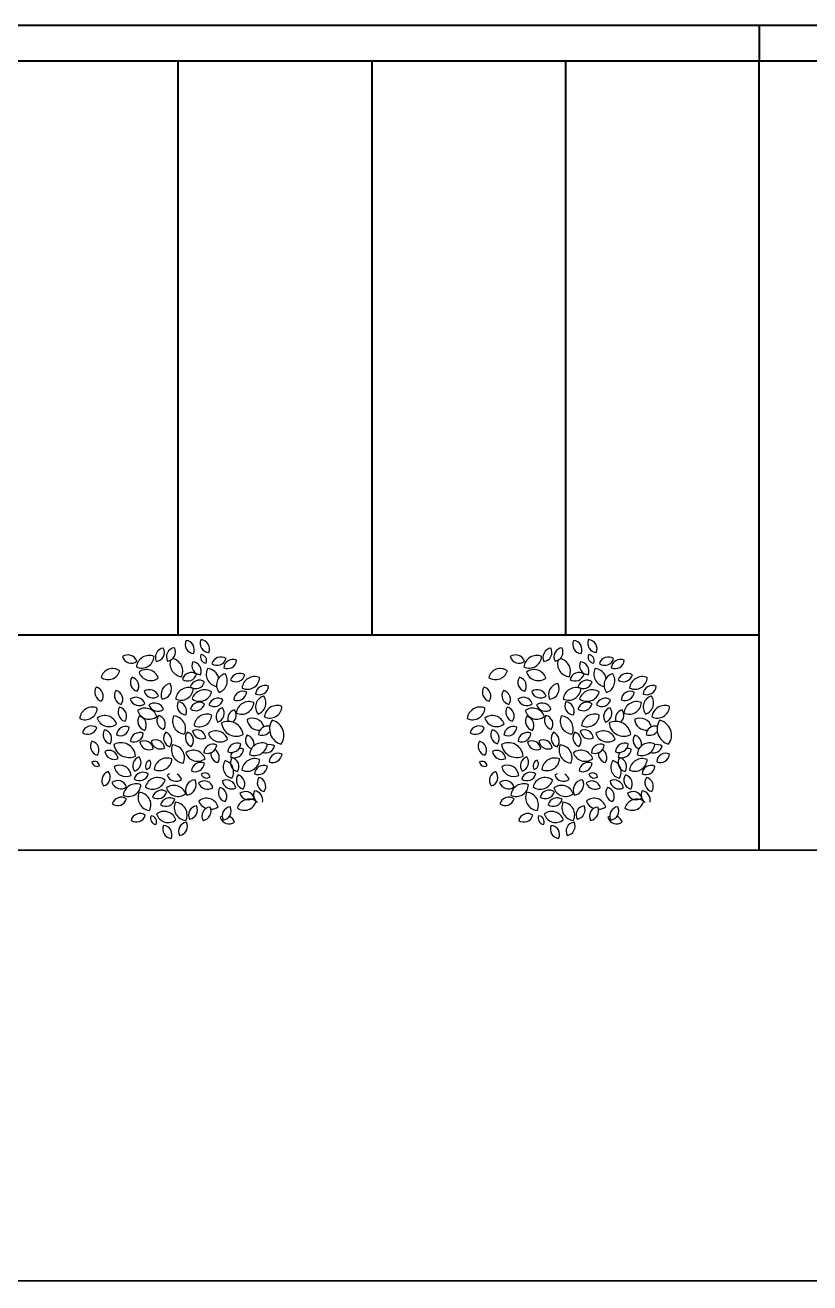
# Model space of a CAD drawing. Header units: inches. Extents: x -422522 to 22891, y -2973 to 414515.
# Drawn here: x 18008.6 to 18117.9, y 8961.6 to 9136.8 of the extents above; entities that cross this region are included whole.
import ezdxf

# ---------------------------------------------------------------- set-up
doc = ezdxf.new("R2010")
doc.units = ezdxf.units.IN
doc.header["$MEASUREMENT"] = 0
doc.layers.get('0').update_dxf_attribs({"lineweight": 40})
doc.layers.add('ARREDAMENTO', color=8, linetype='Continuous', lineweight=13)

msp = doc.modelspace()

# ---------------------------------------------------------------- linework, layer by layer
for p, q in [((17732.83709, 9136.78914), (18110.83709, 9136.78914)), ((18110.83709, 9136.78914), (18110.83709, 9131.78914)), ((18110.83709, 9136.78914), (18220.83709, 9136.78914)), ((18110.83709, 9131.78914), (17746.83709, 9131.78914)), ((18029.83709, 9131.78914), (18002.83709, 9131.78914)), ((18056.83709, 9131.78914), (18029.83709, 9131.78914)), ((18029.83709, 9131.78914), (18029.83709, 9051.78914)), ((18083.83709, 9131.78914), (18056.83709, 9131.78914)), ((18056.83709, 9131.78914), (18056.83709, 9051.78914)), ((18110.83709, 9131.78914), (18083.83709, 9131.78914)), ((18083.83709, 9131.78914), (18083.83709, 9051.78914)), ((18110.83709, 9021.78914), (18110.83709, 9131.78914)), ((18220.83709, 9131.78914), (18110.83709, 9131.78914)), ((18110.83709, 9051.78914), (17732.83709, 9051.78914)), ((18110.83709, 9021.78914), (18110.83709, 9051.78914)), ((18952.72296, 9021.61031), (16925.2377, 9022.10912)), ((19087.55968, 8961.57713), (16898.5269, 8962.11569))]:
    msp.add_line(p, q)
at = {"layer": 'ARREDAMENTO', "linetype": 'ByBlock', "lineweight": -3}
for points in [[(18080.83209, 9048.14859, 0.535384098), (18081.78344, 9050.01743, 0.500202541)], [(18083.3441, 9050.04795, 0.535384098), (18082.39274, 9048.17911, 0.500202541)], [(18084.9747, 9051.08141, 0.535384098), (18086.01412, 9049.26008, 0.500202541)], [(18087.05339, 9051.18055, 0.535384098), (18088.13023, 9049.38109, 0.500202541)], [(18076.12264, 9048.81369, 0.535384098), (18078.11751, 9048.16708, 0.500202541)], [(18078.0479, 9047.38456, 0.535384098), (18080.50423, 9048.84166, 0.500202541)], [(18085.90728, 9048.09901, 0.535384098), (18086.98412, 9046.29956, 0.500202541)], [(18087.07282, 9049.11818, 0.535384098), (18087.75968, 9047.91461, 0.500202541)], [(18088.55848, 9047.85068, 0.535384098), (18090.53415, 9048.55377, 0.500202541)], [(18092.01621, 9048.30616, 0.535384098), (18090.21261, 9047.23626, 0.500202541)], [(18075.73365, 9046.82638, 0.535384098), (18073.13074, 9045.90007, 0.500202541)], [(18078.41406, 9046.67433, 0.535384098), (18081.10352, 9045.8595, 0.500202541)], [(18086.42394, 9046.36574, 0.535384098), (18084.46322, 9045.62196, 0.500202541)], [(18090.39988, 9046.43474, 0.535384098), (18089.56291, 9043.83081, 0.500202541)], [(18091.17457, 9045.57261, 0.535384098), (18093.15025, 9046.2757, 0.500202541)], [(18073.20809, 9042.59816, 0.535384098), (18072.44356, 9044.55088, 0.500202541)], [(18077.44092, 9045.94872, 0.535384098), (18078.17714, 9043.98515, 0.500202541)], [(18081.62203, 9042.89245, 0.535384098), (18082.77619, 9045.05555, 0.500202541)], [(18083.52446, 9042.90999, 0.535384098), (18085.9808, 9044.36709, 0.500202541)], [(18085.55507, 9044.60337, 0.535384098), (18087.53075, 9045.30646, 0.500202541)], [(18092.76626, 9044.43984, 0.535384098), (18095.22259, 9045.89694, 0.500202541)], [(18096.47058, 9044.67925, 0.535384098), (18094.66699, 9043.60936, 0.500202541)], [(18075.94192, 9042.1504, 0.535384098), (18075.17738, 9044.10313, 0.500202541)], [(18077.20118, 9042.89821, 0.535384098), (18079.20815, 9042.29016, 0.500202541)], [(18079.13479, 9043.97652, 0.535384098), (18081.12966, 9043.3299, 0.500202541)], [(18085.8064, 9042.93437, 0.535384098), (18088.53392, 9043.90502, 0.500202541)], [(18088.13882, 9042.10315, 0.535384098), (18090.1145, 9042.80624, 0.500202541)], [(18093.41427, 9043.86449, 0.535384098), (18091.61068, 9042.79459, 0.500202541)], [(18095.80633, 9043.32892, 0.535384098), (18094.99862, 9040.81599, 0.500202541)], [(18070.14863, 9040.19724, 0.535384098), (18072.60497, 9041.65434, 0.500202541)], [(18076.46315, 9039.8135, 0.535384098), (18075.69862, 9041.76622, 0.500202541)], [(18078.21692, 9041.30049, 0.535384098), (18080.90637, 9040.48566, 0.500202541)], [(18079.80543, 9042.10409, 0.535384098), (18081.81239, 9041.49603, 0.500202541)], [(18083.86781, 9042.51882, 0.535384098), (18084.94465, 9040.71936, 0.500202541)], [(18085.56979, 9041.51431, 0.535384098), (18087.53051, 9042.2581, 0.500202541)], [(18090.05904, 9041.69165, 0.535384098), (18089.41564, 9039.69574, 0.500202541)], [(18091.95898, 9040.96291, 0.535384098), (18094.41532, 9042.42001, 0.500202541)], [(18095.87799, 9040.4165, 0.535384098), (18098.33432, 9041.8736, 0.500202541)], [(18072.60193, 9040.26107, 0.535384098), (18075.29138, 9039.44624, 0.500202541)], [(18079.21192, 9038.54744, 0.535384098), (18078.44739, 9040.50016, 0.500202541)], [(18081.84633, 9038.67248, 0.535384098), (18081.11011, 9040.63605, 0.500202541)], [(18083.26215, 9040.57525, 0.535384098), (18084.77216, 9038.05194, 0.500202541)], [(18086.08546, 9039.2105, 0.535384098), (18088.54179, 9040.6676, 0.500202541)], [(18089.91288, 9039.59187, 0.535384098), (18092.94238, 9037.98167, 0.500202541)], [(18098.19978, 9036.6218, 0.535384098), (18096.9523, 9039.94896, 0.500202541)], [(18072.51515, 9038.91517, 0.535384098), (18070.53947, 9038.21207, 0.500202541)], [(18074.37219, 9036.67689, 0.535384098), (18073.60765, 9038.62961, 0.500202541)], [(18075.25886, 9037.90807, 0.535384098), (18077.0468, 9039.00394, 0.500202541)], [(18077.22332, 9037.05057, 0.535384098), (18079.01126, 9038.14643, 0.500202541)], [(18082.14886, 9038.27804, 0.535384098), (18082.69372, 9036.253, 0.500202541)], [(18085.69807, 9036.28512, 0.535384098), (18085.15321, 9038.31016, 0.500202541)], [(18085.87991, 9038.48761, 0.535384098), (18087.73166, 9037.5034, 0.500202541)], [(18088.07243, 9038.12319, 0.535384098), (18090.76189, 9037.30835, 0.500202541)], [(18072.61573, 9035.07066, 0.535384098), (18071.8512, 9037.02338, 0.500202541)], [(18075.50334, 9034.62103, 0.535384098), (18073.65159, 9035.60524, 0.500202541)], [(18077.93404, 9034.97129, 0.535384098), (18074.90455, 9036.58149, 0.500202541)], [(18080.39249, 9035.95685, 0.535384098), (18078.54074, 9036.94106, 0.500202541)], [(18081.96701, 9036.07555, 0.535384098), (18080.11527, 9037.05976, 0.500202541)], [(18084.58478, 9033.98792, 0.535384098), (18083.07477, 9036.51122, 0.500202541)], [(18084.9401, 9035.4364, 0.535384098), (18087.62956, 9034.62157, 0.500202541)], [(18089.2421, 9036.50461, 0.535384098), (18087.4385, 9035.43471, 0.500202541)], [(18092.58806, 9036.65509, 0.535384098), (18090.80012, 9035.55922, 0.500202541)], [(18096.28501, 9036.62862, 0.535384098), (18093.82868, 9035.17152, 0.500202541)], [(18072.89537, 9033.59756, 0.535384098), (18071.86329, 9034.14612, 0.500202541)], [(18077.78788, 9032.87151, 0.535384098), (18078.43129, 9034.86743, 0.500202541)], [(18079.47257, 9033.08995, 0.535384098), (18079.89451, 9034.39886, 0.500202541)], [(18080.5446, 9033.09826, 0.535384098), (18083.00094, 9034.55536, 0.500202541)], [(18087.5277, 9033.9539, 0.535384098), (18085.7241, 9032.88401, 0.500202541)], [(18090.42367, 9034.33198, 0.535384098), (18091.34426, 9031.87665, 0.500202541)], [(18091.38377, 9034.74966, 0.535384098), (18092.14831, 9032.79694, 0.500202541)], [(18092.76013, 9033.01771, 0.535384098), (18095.21647, 9034.47481, 0.500202541)], [(18098.34274, 9035.23788, 0.535384098), (18096.53914, 9034.16798, 0.500202541)], [(18073.48193, 9030.80679, 0.535384098), (18074.12533, 9032.8027, 0.500202541)], [(18077.31927, 9032.26943, 0.535384098), (18074.9747, 9033.51303, 0.500202541)], [(18079.7081, 9032.46001, 0.535384098), (18077.73242, 9031.75692, 0.500202541)], [(18088.32653, 9032.04973, 0.535384098), (18087.09601, 9032.44859, 0.500202541)], [(18092.20642, 9032.32942, 0.535384098), (18092.94264, 9030.36584, 0.500202541)], [(18096.29755, 9033.54256, 0.535384098), (18094.49396, 9032.47266, 0.500202541)], [(18076.65693, 9030.65633, 0.535384098), (18074.64996, 9031.26438, 0.500202541)], [(18076.21312, 9029.50691, 0.535384098), (18078.66945, 9030.96401, 0.500202541)], [(18082.04053, 9031.6288, 0.535384098), (18079.313, 9030.65814, 0.500202541)], [(18082.22354, 9030.5337, 0.535384098), (18084.91299, 9029.71887, 0.500202541)], [(18086.22489, 9031.67071, 0.535384098), (18085.07073, 9029.50761, 0.500202541)], [(18088.71214, 9030.58664, 0.535384098), (18086.71726, 9031.23326, 0.500202541)], [(18090.406, 9028.61444, 0.535384098), (18089.66978, 9030.57801, 0.500202541)], [(18090.04628, 9031.51242, 0.535384098), (18091.89887, 9030.52979, 0.500202541)], [(18095.12598, 9031.99263, 0.535384098), (18095.8622, 9030.02906, 0.500202541)], [(18076.67235, 9028.99056, 0.535384098), (18074.69667, 9028.28746, 0.500202541)], [(18079.87756, 9027.37743, 0.535384098), (18078.42345, 9029.92542, 0.500202541)], [(18082.29185, 9029.95979, 0.535384098), (18080.31618, 9029.2567, 0.500202541)], [(18081.42299, 9028.19742, 0.535384098), (18083.38371, 9028.94121, 0.500202541)], [(18092.11328, 9027.73678, 0.535384098), (18094.71619, 9028.66309, 0.500202541)], [(18094.45924, 9029.1254, 0.535384098), (18092.45228, 9029.73346, 0.500202541)], [(18079.28845, 9026.71248, 0.535384098), (18077.31277, 9026.00939, 0.500202541)], [(18080.86529, 9026.90515, 0.535384098), (18083.55474, 9026.09031, 0.500202541)], [(18084.93202, 9025.97806, 0.535384098), (18083.47568, 9028.52996, 0.500202541)], [(18086.41793, 9028.02914, 0.535384098), (18085.46657, 9026.1603, 0.500202541)], [(18088.32389, 9027.86006, 0.535384098), (18087.3367, 9026.0099, 0.500202541)], [(18090.12813, 9026.05488, 0.535384098), (18091.11532, 9027.90504, 0.500202541)], [(18080.77411, 9025.44498, 0.535384098), (18080.08725, 9026.64855, 0.500202541)], [(18082.87222, 9023.48175, 0.535384098), (18081.83281, 9025.30308, 0.500202541)], [(18085.02391, 9025.75945, 0.535384098), (18084.07256, 9023.89061, 0.500202541)]]:
    msp.add_lwpolyline(points, format="xyb", close=True, dxfattribs=at)
for points in [[(18082.81047, 9048.32798, 0.485782749), (18084.37125, 9046.0332, 0.4681295), (18083.10266, 9048.5516, 0.535384098)], [(18087.96937, 9047.18573, 0.497857068), (18089.21648, 9044.66446, 0.500202541)], [(18089.51823, 9045.81831, 0.308609921), (18087.96937, 9047.18573, 0.535384098)], [(18091.7135, 9041.40693, 0.427879431), (18090.86298, 9039.79487, 0.500202541)], [(18091.52394, 9039.67781, 0.379729019), (18091.7135, 9041.40693, 0.535384098)], [(18095.83769, 9039.0516, 0.44906658), (18093.46463, 9040.06674, 0.535384098)], [(18093.46463, 9040.06674, 0.411153934), (18095.26503, 9038.57893, 0.500202541)], [(18093.47474, 9037.88627, 0.493715136), (18094.07984, 9035.97946, 0.500202541)], [(18094.41129, 9036.37229, 0.391787331), (18093.47474, 9037.88627, 0.535384098)], [(18096.63102, 9039.10709, 0.473768273), (18095.05958, 9037.95259, 0.350042245), (18096.62982, 9038.40618, 0.535384098)], [(18088.41459, 9035.42443, 0.382111494), (18089.39954, 9034.063, 0.410996986), (18088.98756, 9035.85925, 0.535384098)], [(18091.39312, 9035.47144, 0.136045043), (18091.17963, 9034.83303, 0.500202541), (18092.98323, 9035.90293, 0.535384098)], [(18092.98323, 9035.90293, 0.128884289), (18092.35597, 9036.02443, 0.500202541)], [(18095.67368, 9035.46692, 0.439965), (18097.30745, 9036.35109, 0.209360725), (18096.27188, 9036.53201, 0.535384098)], [(18082.67858, 9032.50286, 0.076844904), (18082.34749, 9032.3064, 0.500202541), (18084.35445, 9031.69834, 0.535384098)], [(18084.35445, 9031.69834, 0.202477847), (18083.72818, 9032.45242, 0.500202541)], [(18089.43286, 9027.88883, 0.535384098), (18086.74341, 9028.70367, 0.217068745), (18087.76377, 9027.66498, 0.535384098)], [(18094.50622, 9030.11722, 0.373165246), (18094.91431, 9028.51771, 0.500202541)], [(18095.6253, 9028.54555, 0.439069733), (18094.50622, 9030.11722, 0.535384098)], [(18088.42447, 9027.54845, 0.155176715), (18089.43286, 9027.88883, 0.535384098)], [(18090.0056, 9026.56216, 0.064211934), (18089.72941, 9026.39608, 0.500202541), (18091.72429, 9025.74947, 0.535384098)], [(18091.72429, 9025.74947, 0.224005363), (18091.01954, 9026.56119, 0.500202541)]]:
    msp.add_lwpolyline(points, format="xyb", dxfattribs=at)
for centre, radius, start, end in [((18028.00811, 9048.72649), 1.31034, 99.8723488, 206.1696856), ((18026.68524, 9049.39992), 1.25991, 276.6932404, 29.3487939), ((18029.49095, 9048.79663), 1.25991, 96.6932404, 209.348794), ((18028.16808, 9049.47005), 1.31034, 279.8723488, 26.1696856), ((18032.10111, 9050.51698), 1.25991, 153.385146, 266.0406995), ((18030.81187, 9049.78123), 1.31034, 336.5642544, 82.8615912), ((18034.19122, 9050.63952), 1.25991, 154.5696001, 267.2251536), ((18032.91747, 9049.87727), 1.31034, 337.7487084, 84.0460453), ((18022.87776, 9047.74281), 1.31034, 18.8919078, 125.1892446), ((18023.33547, 9049.1549), 1.25991, 195.7127994, 308.3683529), ((18025.82211, 9047.19261), 1.78456, 67.5278048, 173.8251416), ((18024.79069, 9048.93133), 1.71588, 244.3486964, 357.00425), ((18030.49314, 9047.79427), 1.76528, 162.4019724, 266.0406996), ((18028.68676, 9046.76339), 1.83594, 336.5642544, 76.906976), ((18033.04512, 9047.55799), 1.25991, 154.5696001, 267.2251536), ((18031.77136, 9046.79574), 1.31034, 337.7487084, 84.0460452), ((18033.81717, 9048.74519), 0.83257, 153.385146, 266.0406995), ((18032.96522, 9048.259), 0.86589, 336.5642543, 82.8615911), ((18035.8098, 9047.46185), 1.31034, 56.44071, 162.7380468), ((18035.31211, 9048.86034), 1.25991, 233.2616017, 345.9171552), ((18037.4708, 9047.17041), 1.25991, 64.3486964, 177.0042499), ((18036.71347, 9048.4471), 1.31034, 247.5278048, 353.8251416), ((18020.74075, 9045.49618), 1.6599, 53.2616016, 165.9171552), ((18020.08506, 9047.33866), 1.72634, 236.44071, 342.7380468), ((18025.45343, 9045.25905), 1.75594, 19.9958932, 126.29323), ((18026.03022, 9047.16279), 1.68836, 196.8167849, 309.4723384), ((18031.69134, 9045.34071), 1.25991, 54.4460557, 167.1016092), ((18031.16485, 9046.72862), 1.31034, 237.625164, 343.9225008), ((18035.54518, 9046.39612), 1.76258, 153.3851461, 259.252115), ((18033.74157, 9045.36682), 1.83313, 14.2586117, 82.8615912), ((18036.84879, 9044.85397), 1.64328, 105.8536224, 218.5091759), ((18035.00558, 9045.44642), 1.70905, 289.0327307, 35.3300675), ((18038.42589, 9045.18377), 1.31034, 56.44071, 162.7380468), ((18037.92821, 9046.58227), 1.25991, 233.2616017, 345.9171552), ((18019.5576, 9043.86103), 1.31034, 148.2328108, 254.5301476), ((18018.17536, 9043.31985), 1.25991, 325.0537025, 77.709256), ((18024.46312, 9045.21218), 1.25991, 144.225152, 256.8807055), ((18023.07319, 9044.69104), 1.31034, 327.4042604, 73.7015972), ((18029.00973, 9043.54148), 1.53197, 98.7683633, 205.0657001), ((18027.47857, 9044.35846), 1.47301, 275.589255, 28.2448085), ((18031.29867, 9042.71804), 1.78456, 67.5278048, 173.8251416), ((18032.80639, 9044.21453), 1.31034, 56.44071, 162.7380468), ((18032.3087, 9045.61303), 1.25991, 233.2616017, 345.9171552), ((18040.54047, 9044.24789), 1.78456, 67.5278048, 173.8251416), ((18039.50905, 9045.98662), 1.71588, 244.3486964, 357.00425), ((18041.92518, 9043.54351), 1.25991, 64.3486964, 177.0042499), ((18041.16784, 9044.8202), 1.31034, 247.5278048, 353.8251416), ((18022.29143, 9043.41327), 1.31034, 148.2328108, 254.5301476), ((18020.90918, 9042.87209), 1.25991, 325.0537025, 77.709256), ((18023.9768, 9041.84208), 1.31034, 19.9958932, 126.29323), ((18024.40722, 9043.26272), 1.25991, 196.8167848, 309.4723384), ((18025.88991, 9042.90564), 1.31034, 18.8919077, 125.1892446), ((18026.34762, 9044.31772), 1.25991, 195.7127994, 308.3683529), ((18030.26726, 9044.45677), 1.71588, 244.3486964, 357.00425), ((18033.53391, 9042.39756), 1.80899, 56.44071, 162.7380468), ((18032.84682, 9044.32826), 1.73937, 233.2616017, 345.9171552), ((18035.39014, 9041.71432), 1.31034, 56.44071, 162.7380468), ((18034.89246, 9043.11281), 1.25991, 233.2616017, 345.9171552), ((18038.86887, 9042.72874), 1.25991, 64.3486964, 177.0042499), ((18038.11154, 9044.00543), 1.31034, 247.5278048, 353.8251416), ((18042.23955, 9041.8034), 1.58584, 105.8536223, 218.5091759), ((18040.46076, 9042.37515), 1.64932, 289.0327307, 35.3300675), ((18017.92284, 9040.00528), 1.78456, 67.5278048, 173.8251416), ((18016.89143, 9041.74401), 1.71588, 244.3486964, 357.00425), ((18022.81266, 9041.07637), 1.31034, 148.2328108, 254.5301476), ((18021.43042, 9040.53519), 1.25991, 325.0537025, 77.709256), ((18025.25629, 9039.88521), 1.75594, 19.9958932, 126.29323), ((18025.83307, 9041.78895), 1.68836, 196.8167849, 309.4723384), ((18026.58104, 9041.04795), 1.31034, 19.9958932, 126.29323), ((18027.01146, 9042.4686), 1.25991, 196.8167848, 309.4723384), ((18031.00565, 9041.9778), 1.25991, 154.5696, 267.2251535), ((18029.73189, 9041.21555), 1.31034, 337.7487084, 84.0460452), ((18032.82888, 9041.15143), 1.31034, 57.625164, 163.9225008), ((18032.30239, 9042.53934), 1.25991, 234.4460557, 347.1016092), ((18036.4022, 9040.47937), 1.25991, 105.8048406, 218.4603941), ((18034.98938, 9040.93481), 1.31034, 288.9839489, 35.2812857), ((18038.05769, 9040.19494), 1.25991, 105.8536224, 198.5139662), ((18036.64448, 9040.64918), 1.31034, 312.1571763, 35.3300675), ((18039.73319, 9040.77095), 1.78456, 67.5278048, 173.8251416), ((18038.70178, 9042.50968), 1.71588, 244.3486964, 357.00425), ((18043.65219, 9040.22455), 1.78456, 67.5278048, 173.8251416), ((18042.62078, 9041.96328), 1.71588, 244.3486964, 357.00425), ((18019.6413, 9038.84579), 1.75594, 19.9958932, 126.29323), ((18020.21808, 9040.74954), 1.68836, 196.8167849, 309.4723384), ((18025.56143, 9039.81031), 1.31034, 148.2328108, 254.5301476), ((18024.17918, 9039.26913), 1.25991, 325.0537025, 77.709256), ((18028.21406, 9039.93016), 1.31034, 147.4042604, 253.7015972), ((18026.82414, 9039.40902), 1.25991, 324.225152, 76.8807055), ((18030.85769, 9039.81659), 1.76672, 154.5696001, 267.2251536), ((18029.07155, 9038.74772), 1.83744, 337.7487084, 84.0460452), ((18033.85967, 9039.01855), 1.78456, 67.5278048, 173.8251416), ((18032.82826, 9040.75728), 1.71588, 244.3486964, 357.00425), ((18036.82421, 9037.65148), 2.14375, 8.8604045, 115.1577413), ((18037.964, 9039.79592), 2.06124, 185.6812961, 298.3368496), ((18040.19999, 9038.50448), 1.72667, 18.4735034, 115.2065231), ((18041.11656, 9040.2325), 1.66022, 185.7300779, 275.1309065), ((18044.82288, 9038.75287), 2.2203, 147.4042604, 253.7015972), ((18042.46773, 9037.86983), 2.13485, 324.225152, 76.8807055), ((18017.76152, 9037.90551), 1.25991, 53.2616017, 165.9171552), ((18017.26383, 9039.304), 1.31034, 236.44071, 342.7380468), ((18020.72169, 9037.93976), 1.31034, 148.2328108, 254.5301476), ((18019.33945, 9037.39858), 1.25991, 325.0537025, 77.709256), ((18022.5635, 9037.78598), 1.31034, 68.3563552, 174.653692), ((18021.78779, 9039.05158), 1.25991, 245.1772469, 357.8328004), ((18024.52796, 9036.92847), 1.31034, 68.3563552, 174.653692), ((18023.75225, 9038.19408), 1.25991, 245.1772469, 357.8328004), ((18029.09584, 9037.44702), 1.25991, 138.7316405, 251.387194), ((18027.66241, 9037.06134), 1.31034, 321.9107489, 68.2080857), ((18032.18452, 9037.50182), 1.31034, 141.9107489, 248.2080857), ((18030.75108, 9037.11614), 1.25991, 318.7316406, 71.3871941), ((18032.43695, 9037.30157), 1.31034, 8.8604045, 115.1577413), ((18033.13364, 9038.61234), 1.25991, 185.6812961, 298.3368496), ((18035.1118, 9036.70791), 1.75594, 19.9958932, 126.29323), ((18035.68859, 9038.61165), 1.68836, 196.8167849, 309.4723384), ((18040.50748, 9037.16458), 1.25991, 145.0537025, 250.158705), ((18039.12523, 9036.6234), 1.31034, 348.9516811, 74.5301476), ((18042.31777, 9037.88674), 1.25991, 75.6038116, 177.0042499), ((18041.56044, 9039.16343), 1.31034, 247.5278048, 324.6966148), ((18018.96524, 9036.33353), 1.31034, 148.2328108, 254.5301476), ((18017.583, 9035.79235), 1.25991, 325.0537025, 77.709256), ((18020.24961, 9034.4963), 1.25991, 5.6812961, 118.3368496), ((18021.88292, 9034.76724), 2.06124, 5.6812961, 118.3368497), ((18023.02271, 9036.91169), 2.14375, 188.8604045, 295.1577413), ((18025.13876, 9035.83212), 1.25991, 5.6812961, 118.3368497), ((18025.83545, 9037.14289), 1.31034, 188.8604045, 295.1577413), ((18026.71329, 9035.95082), 1.25991, 5.6812961, 118.3368496), ((18027.40997, 9037.26159), 1.31034, 188.8604045, 295.1577413), ((18030.77538, 9035.81544), 1.83744, 157.7487084, 264.0460452), ((18028.98924, 9034.74657), 1.76672, 334.5696, 87.2251536), ((18031.97947, 9034.02112), 1.75594, 19.9958932, 126.29323), ((18034.69669, 9035.36887), 1.25991, 64.3486964, 177.0042499), ((18033.93936, 9036.64555), 1.31034, 247.5278048, 353.8251416), ((18034.2855, 9034.75285), 1.31034, 328.2328108, 57.6028692), ((18038.05914, 9035.51158), 1.25991, 65.1772469, 177.8328004), ((18037.28342, 9036.77718), 1.31034, 248.3563552, 354.653692), ((18037.68049, 9036.04387), 1.31034, 247.5278048, 353.8251416), ((18038.43782, 9034.76718), 1.25991, 64.3486964, 93.7248565), ((18041.54222, 9035.08184), 1.71588, 64.3486964, 177.0042499), ((18040.5108, 9036.82057), 1.78456, 247.5278048, 353.8251416), ((18042.08541, 9036.65766), 1.25991, 250.9258976, 345.9171551), ((18042.58309, 9035.25916), 1.31034, 56.44071, 103.7394857), ((18018.1966, 9033.52805), 0.70222, 5.6812961, 118.3368497), ((18018.5849, 9034.25861), 0.73033, 188.8604045, 295.1577413), ((18020.94629, 9035.80707), 1.31034, 188.8604045, 295.1577413), ((18024.85755, 9033.62835), 1.31034, 108.9839489, 215.2812857), ((18023.44473, 9034.08379), 1.25991, 285.8048405, 38.4603941), ((18026.17405, 9033.58628), 0.85932, 108.9839489, 215.2812857), ((18025.24753, 9033.88496), 0.82625, 285.8048406, 38.4603941), ((18028.31881, 9032.90631), 1.78456, 67.5278048, 173.8251416), ((18027.2874, 9034.64504), 1.71588, 244.3486964, 357.00425), ((18032.55626, 9035.92486), 1.68836, 196.8167849, 309.4723384), ((18032.98229, 9032.81816), 1.25991, 64.3486964, 177.0042499), ((18032.22496, 9034.09485), 1.31034, 247.5278048, 353.8251416), ((18035.66774, 9035.29403), 1.25991, 174.0595306, 257.7092559), ((18037.70186, 9033.41097), 1.57544, 144.225152, 256.8807055), ((18035.96384, 9032.75932), 1.6385, 327.4042604, 73.7015972), ((18038.41651, 9034.02797), 1.25991, 145.0537025, 257.709256), ((18038.43782, 9034.76718), 1.25991, 146.0152722, 177.0042499), ((18037.03426, 9033.48679), 1.31034, 328.2328108, 74.5301476), ((18040.53434, 9032.82576), 1.78456, 67.5278048, 173.8251416), ((18039.50293, 9034.56448), 1.71588, 244.3486964, 357.00425), ((18043.79733, 9034.10214), 1.25991, 64.3486964, 177.0042499), ((18043.04, 9035.37882), 1.31034, 247.5278048, 353.8251416), ((18020.55159, 9031.56363), 1.31034, 108.9839489, 215.2812857), ((18019.13877, 9032.01907), 1.25991, 285.8048406, 38.4603941), ((18021.73273, 9032.11023), 1.59451, 5.730078, 118.3856315), ((18022.61302, 9033.76985), 1.65833, 188.9091863, 295.2065232), ((18024.95447, 9031.45035), 1.25991, 53.2616017, 165.9171552), ((18024.45678, 9032.84884), 1.31034, 236.44071, 342.7380468), ((18029.14842, 9031.33383), 1.25991, 111.8953277, 129.4723383), ((18029.57884, 9032.75447), 1.31034, 199.9958932, 306.29323), ((18029.14842, 9031.33383), 1.25991, 16.8167848, 62.6022927), ((18033.57841, 9031.83926), 0.77716, 15.7127994, 128.3683529), ((18033.86074, 9032.71029), 0.80827, 198.8919077, 305.1892445), ((18039.22861, 9031.59287), 1.25991, 144.225152, 256.8807055), ((18037.83869, 9031.07173), 1.31034, 327.4042604, 73.7015972), ((18041.75215, 9032.40682), 1.25991, 64.3486964, 177.0042499), ((18040.99482, 9033.6835), 1.31034, 247.5278048, 353.8251416), ((18021.4509, 9030.29182), 1.25991, 16.8167848, 129.4723384), ((18021.88132, 9031.71246), 1.31034, 199.9958932, 306.29323), ((18023.98733, 9029.31496), 1.78456, 67.5278048, 173.8251416), ((18022.95591, 9031.05368), 1.71588, 244.3486964, 357.00425), ((18027.0001, 9030.23491), 1.73937, 53.2616017, 165.9171552), ((18026.31302, 9032.1656), 1.80899, 236.44071, 342.7380468), ((18029.26291, 9029.11842), 1.75594, 19.9958932, 126.29323), ((18029.83969, 9031.02217), 1.68836, 196.8167849, 309.4723384), ((18032.36836, 9030.2047), 1.47301, 95.589255, 208.2448085), ((18030.8372, 9031.02168), 1.53197, 278.7683633, 25.0657002), ((18033.49931, 9030.24544), 1.25991, 15.7127994, 128.3683529), ((18033.95702, 9031.65753), 1.31034, 198.8919078, 305.1892446), ((18036.77374, 9029.87212), 1.31034, 147.4042604, 253.7015972), ((18035.38381, 9029.35098), 1.25991, 324.225152, 76.8807055), ((18036.60434, 9030.32686), 1.31034, 8.9091863, 115.2065231), ((18037.2999, 9031.63822), 1.25991, 185.7300779, 298.3856314), ((18042.14818, 9031.25608), 1.25991, 144.225152, 256.8807055), ((18040.75825, 9030.73495), 1.31034, 327.4042604, 73.7015972), ((18021.91872, 9027.98089), 1.25991, 53.2616017, 165.9171552), ((18021.42103, 9029.37939), 1.31034, 236.44071, 342.7380468), ((18026.10535, 9029.19634), 1.83313, 156.5642544, 262.8615912), ((18024.30175, 9028.16704), 1.76258, 333.385146, 86.0406995), ((18027.53822, 9028.95013), 1.25991, 53.2616017, 165.9171552), ((18027.04053, 9030.34863), 1.31034, 236.44071, 342.7380468), ((18028.68208, 9027.83454), 1.31034, 57.625164, 163.9225008), ((18028.15559, 9029.22245), 1.25991, 234.4460557, 347.1016092), ((18033.81671, 9027.40037), 1.68836, 16.8167849, 129.4723384), ((18034.39349, 9029.30411), 1.75594, 199.9958932, 248.9843943), ((18039.76186, 9027.2245), 1.72634, 56.44071, 162.7380468), ((18039.25321, 9028.7609), 1.25991, 16.8167849, 129.4723384), ((18039.68363, 9030.18154), 1.31034, 199.9958932, 306.29323), ((18041.63263, 9029.55279), 1.25991, 153.385146, 235.2404518), ((18040.34339, 9028.81704), 1.31034, 348.042295, 82.8615912), ((18024.53482, 9025.70282), 1.25991, 53.2616017, 165.9171552), ((18027.90466, 9025.48987), 1.75594, 19.9958932, 126.29323), ((18031.16016, 9027.79977), 1.83594, 156.5642544, 262.8615912), ((18029.35379, 9026.76889), 1.76528, 333.3851461, 86.0406996), ((18032.56478, 9026.77782), 1.25991, 96.6932404, 209.3487939), ((18031.24191, 9027.45124), 1.31034, 279.8723488, 26.1696856), ((18034.4466, 9026.60614), 1.25991, 95.589255, 208.2448085), ((18033.13695, 9027.30493), 1.31034, 278.7683633, 25.0657002), ((18034.39349, 9029.30411), 1.75594, 271.0107493, 306.29323), ((18037.31506, 9026.61002), 1.31034, 98.7683633, 205.0657001), ((18036.00542, 9027.3088), 1.25991, 275.589255, 28.2448085), ((18039.10617, 9029.06698), 1.6599, 233.2616016, 345.9171552), ((18024.03713, 9027.10132), 1.31034, 236.44071, 342.7380468), ((18026.88171, 9026.30416), 0.86589, 156.5642544, 262.8615912), ((18026.02976, 9025.81797), 0.83257, 333.3851461, 86.0406996), ((18028.48144, 9027.39361), 1.68836, 196.8167849, 309.4723384), ((18029.03505, 9024.78193), 1.31034, 156.5642544, 262.8615912), ((18027.74581, 9024.04618), 1.25991, 333.385146, 86.0406996), ((18031.17076, 9024.50813), 1.25991, 96.6932404, 209.3487939), ((18029.84789, 9025.18155), 1.31034, 279.8723488, 26.1696856), ((18036.51146, 9025.40826), 1.25991, 113.672238, 128.3683532), ((18036.96917, 9026.82035), 1.31034, 198.8919077, 305.1892446), ((18036.51146, 9025.40826), 1.25991, 15.7127994, 66.2173173)]:
    msp.add_arc(centre, radius, start, end, dxfattribs=at)

doc.saveas('drawing.dxf')
